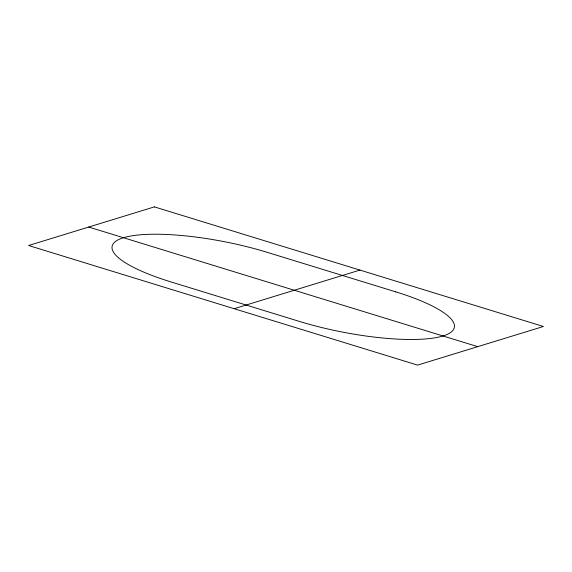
<?xml version="1.0" encoding="UTF-8"?>
<svg xmlns="http://www.w3.org/2000/svg" width="572" height="572" viewBox="0 0 572 572"><rect width="100%" height="100%" fill="white"/><g stroke="black" fill="none" stroke-linecap="round" stroke-linejoin="round"><path stroke-width="0.86" d="M234.148 308.708L359.945 270.084M88.731 227.048L477.734 346.653M154.39 206.885L28.6 245.51L417.61 365.115L543.4 326.49L154.39 206.885M395.645 291.82L267.131 252.309A108.852 25.962 11 0 0 123.459 237.73A108.852 25.962 11 0 0 170.821 281.882L299.335 321.392A108.852 25.962 11 0 0 443.007 335.971A108.852 25.962 11 0 0 395.645 291.82"/></g></svg>
